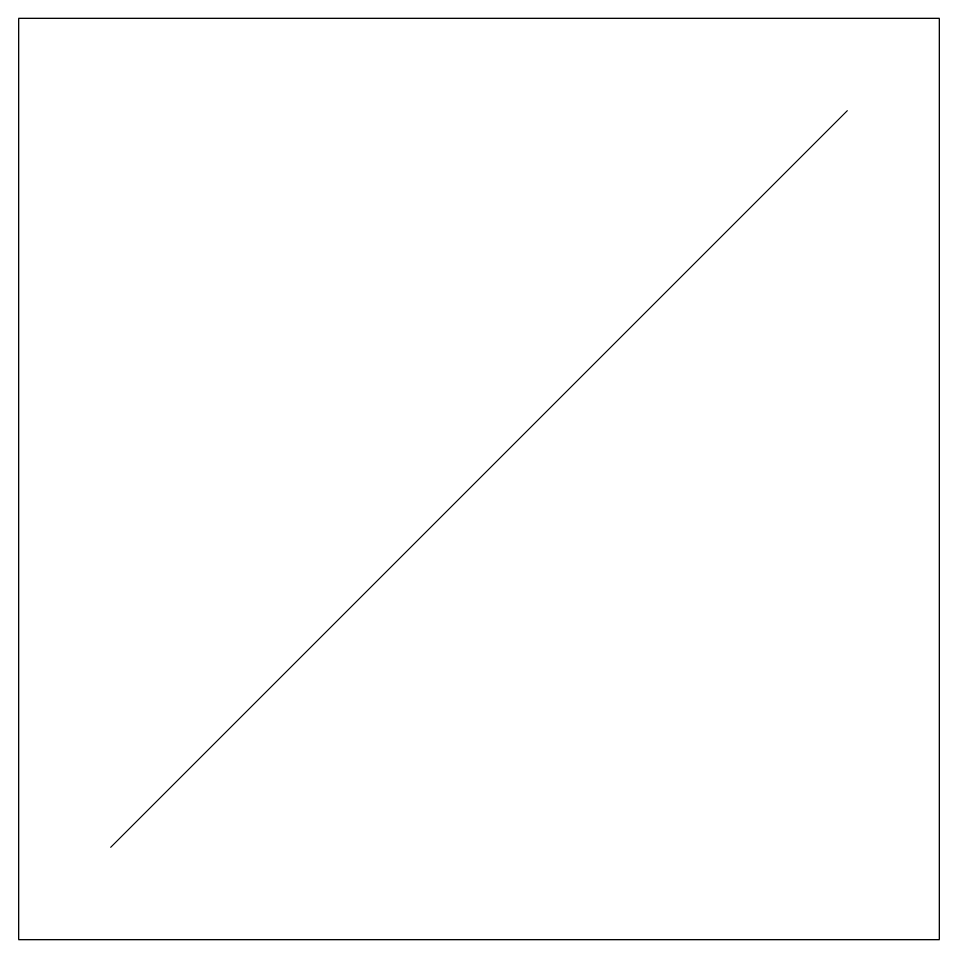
# Model space of a CAD drawing. Extents: x 20 to 120, y 10 to 110.
import ezdxf

# ---------------------------------------------------------------- set-up
doc = ezdxf.new("R2010")
doc.units = 0
doc.layers.get('0').update_dxf_attribs({"linetype": 'CONTINUOUS'})
doc.layers.add('FRAME', color=1, linetype='CONTINUOUS')

# ---------------------------------------------------------------- blocks, each defined once
blk = doc.blocks.new('FRAMEBLK')
at = {"color": 7}
for p, q in [((100, 100), (0, 100)), ((0, 100), (0, 0)), ((100, 0), (100, 100)), ((0, 0), (100, 0))]:
    blk.add_line(p, q, dxfattribs=at)
blk.add_line((10, 10), (90, 90))

msp = doc.modelspace()

# ---------------------------------------------------------------- block references
at = {"layer": 'FRAME'}
msp.add_blockref('FRAMEBLK', (20, 10), dxfattribs=at)

doc.saveas('drawing.dxf')
